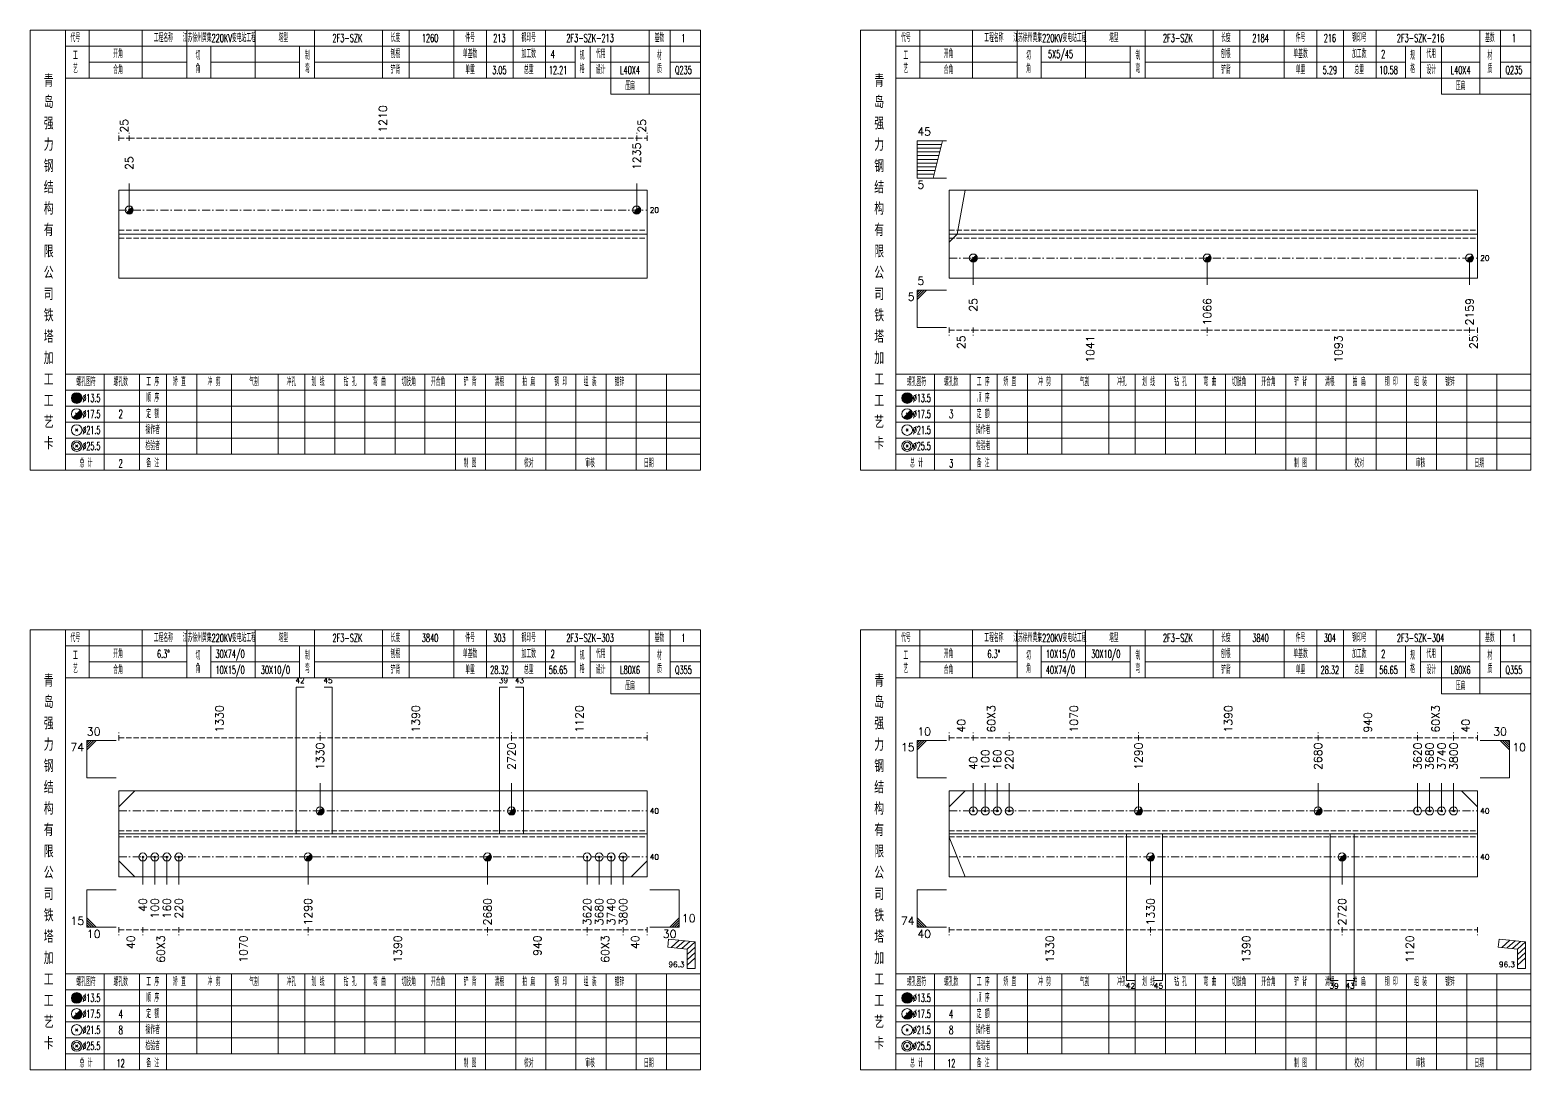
# Model space of a CAD drawing. Extents: x 0 to 4623, y -1159 to 4890.
# Drawn here: x 2803 to 3365, y 3375 to 3765 of the extents above; entities that cross this region are included whole.
import ezdxf
from ezdxf.enums import TextEntityAlignment as Align

# ---------------------------------------------------------------- set-up
doc = ezdxf.new("R2010")
doc.units = 0
doc.header["$MEASUREMENT"] = 0
doc.linetypes.add('一点画线', pattern=[5.2, 3, -1, 0.2, -1])
doc.linetypes.add('虚线', pattern=[2.75, 2, -0.75])
doc.layers.get('0').update_dxf_attribs({"linetype": 'CONTINUOUS', "lineweight": 25})
for name, color, linetype, lineweight in [('1', 7, 'CONTINUOUS', 25), ('2', 7, 'CONTINUOUS', 25), ('4', 7, 'CONTINUOUS', 25), ('5', 7, 'CONTINUOUS', 25)]:
    doc.layers.add(name, color=color, linetype=linetype, lineweight=lineweight)
doc.styles.get("Standard").update_dxf_attribs({"font": 'simplex.shx', "width": 0.7, "height": 3, "bigfont": 'gbhzfs.shx'})

# ---------------------------------------------------------------- blocks, each defined once
blk = doc.blocks.new('孔17.5')
at = {"layer": '5', "color": 7, "linetype": 'Continuous', "lineweight": 13}
for p, q in [((-0.707, -0.707), (0.707, 0.707)), ((-0.2, 0.2), (0.2, -0.2))]:
    blk.add_line(p, q, dxfattribs=at)
blk.add_circle((0, 0), 1, dxfattribs=at)
for radius in [0.9, 0.8, 0.7, 0.6, 0.5, 0.4, 0.3, 0.2, 0.1]:
    blk.add_arc((0, 0), radius, 225, 45, dxfattribs=at)
blk = doc.blocks.new('孔21.5')
at = {"layer": '5', "color": 7, "linetype": 'Continuous', "lineweight": 13}
for p, q in [((-0.2, -0.2), (0.2, 0.2)), ((-0.2, 0.2), (0.2, -0.2))]:
    blk.add_line(p, q, dxfattribs=at)
blk.add_circle((0, 0), 1, dxfattribs=at)

msp = doc.modelspace()

# ---------------------------------------------------------------- linework, layer by layer
at = {"color": 8, "linetype": '虚线', "lineweight": 9}
for p, q in [((2835.9, 3723.5), (2835.9, 3726.5)), ((2839.831, 3723.5), (2839.831, 3726.5)), ((2839.831, 3723.5), (2839.831, 3726.5)), ((3030.069, 3723.5), (3030.069, 3726.5)), ((3030.069, 3723.5), (3030.069, 3726.5)), ((3034, 3723.5), (3034, 3726.5)), ((2835.9, 3724.5), (2839.831, 3724.5)), ((2839.831, 3724.5), (3030.069, 3724.5)), ((3030.069, 3724.5), (3034, 3724.5)), ((3147.3, 3653.5), (3147.3, 3650.5)), ((3156.3, 3653.5), (3156.3, 3650.5)), ((3156.3, 3653.5), (3156.3, 3650.5)), ((3243.992, 3653.5), (3243.992, 3650.5)), ((3243.992, 3653.5), (3243.992, 3650.5)), ((3342.4, 3653.5), (3342.4, 3650.5)), ((3342.4, 3653.5), (3342.4, 3650.5)), ((3345.4, 3653.5), (3345.4, 3650.5)), ((3147.3, 3652.5), (3156.3, 3652.5)), ((3156.3, 3652.5), (3243.992, 3652.5)), ((3243.992, 3652.5), (3342.4, 3652.5)), ((3342.4, 3652.5), (3345.4, 3652.5)), ((2835.9, 3498.5), (2835.9, 3501.5)), ((2911.346, 3498.5), (2911.346, 3501.5)), ((2911.346, 3498.5), (2911.346, 3501.5)), ((2983.157, 3498.5), (2983.157, 3501.5)), ((2983.157, 3498.5), (2983.157, 3501.5)), ((3034, 3498.5), (3034, 3501.5)), ((3147.3, 3498.5), (3147.3, 3501.5)), ((3156.3, 3498.5), (3156.3, 3501.5)), ((3156.3, 3498.5), (3156.3, 3501.5)), ((3169.8, 3498.5), (3169.8, 3501.5)), ((3169.8, 3498.5), (3169.8, 3501.5)), ((3218.246, 3498.5), (3218.246, 3501.5)), ((3218.246, 3498.5), (3218.246, 3501.5)), ((3285.557, 3498.5), (3285.557, 3501.5)), ((3285.557, 3498.5), (3285.557, 3501.5)), ((3322.9, 3498.5), (3322.9, 3501.5)), ((3322.9, 3498.5), (3322.9, 3501.5)), ((3336.4, 3498.5), (3336.4, 3501.5)), ((3336.4, 3498.5), (3336.4, 3501.5)), ((3345.4, 3498.5), (3345.4, 3501.5)), ((2835.9, 3499.5), (2911.346, 3499.5)), ((2911.346, 3499.5), (2983.157, 3499.5)), ((2983.157, 3499.5), (3034, 3499.5)), ((3147.3, 3499.5), (3156.3, 3499.5)), ((3156.3, 3499.5), (3169.8, 3499.5)), ((3169.8, 3499.5), (3218.246, 3499.5)), ((3218.246, 3499.5), (3285.557, 3499.5)), ((3285.557, 3499.5), (3322.9, 3499.5)), ((3322.9, 3499.5), (3336.4, 3499.5)), ((3336.4, 3499.5), (3345.4, 3499.5)), ((2835.9, 3428.5), (2835.9, 3425.5)), ((2835.9, 3427.5), (2844.9, 3427.5)), ((2844.9, 3428.5), (2844.9, 3425.5)), ((2844.9, 3428.5), (2844.9, 3425.5)), ((2844.9, 3427.5), (2858.4, 3427.5)), ((2858.4, 3428.5), (2858.4, 3425.5)), ((2858.4, 3428.5), (2858.4, 3425.5)), ((2858.4, 3427.5), (2906.846, 3427.5)), ((2906.846, 3428.5), (2906.846, 3425.5)), ((2906.846, 3428.5), (2906.846, 3425.5)), ((2906.846, 3427.5), (2974.157, 3427.5)), ((2974.157, 3428.5), (2974.157, 3425.5)), ((2974.157, 3428.5), (2974.157, 3425.5)), ((2974.157, 3427.5), (3011.5, 3427.5)), ((3011.5, 3428.5), (3011.5, 3425.5)), ((3011.5, 3428.5), (3011.5, 3425.5)), ((3011.5, 3427.5), (3025, 3427.5)), ((3025, 3428.5), (3025, 3425.5)), ((3025, 3428.5), (3025, 3425.5)), ((3025, 3427.5), (3034, 3427.5)), ((3034, 3428.5), (3034, 3425.5)), ((3147.3, 3428.5), (3147.3, 3425.5)), ((3147.3, 3427.5), (3222.746, 3427.5)), ((3222.746, 3428.5), (3222.746, 3425.5)), ((3222.746, 3428.5), (3222.746, 3425.5)), ((3222.746, 3427.5), (3294.557, 3427.5)), ((3294.557, 3428.5), (3294.557, 3425.5)), ((3294.557, 3428.5), (3294.557, 3425.5)), ((3294.557, 3427.5), (3345.4, 3427.5)), ((3345.4, 3428.5), (3345.4, 3425.5))]:
    msp.add_line(p, q, dxfattribs=at)
at = {"color": 7, "linetype": 'Continuous', "lineweight": 13}
for p, q in [((3135.3, 3723.5), (3146.3, 3723.5)), ((3135.3, 3709.5), (3135.3, 3723.5)), ((3135.3, 3722.1), (3144.45, 3722.1)), ((3135.3, 3720.7), (3144.1, 3720.7)), ((3141.3, 3709.5), (3144.8, 3723.5)), ((3135.3, 3719.3), (3143.75, 3719.3)), ((3135.3, 3717.9), (3143.4, 3717.9)), ((3135.3, 3716.5), (3143.05, 3716.5)), ((3135.3, 3715.1), (3142.7, 3715.1)), ((3135.3, 3713.7), (3142.35, 3713.7)), ((3135.3, 3712.3), (3142, 3712.3)), ((3135.3, 3710.9), (3141.65, 3710.9)), ((3135.3, 3709.5), (3146.3, 3709.5)), ((2839.831, 3697.5), (2839.831, 3707.5)), ((3030.069, 3697.5), (3030.069, 3707.5)), ((3150.3, 3688.5), (3153.3, 3705)), ((3147.3, 3685.5), (3150.3, 3688.5)), ((3156.3, 3679.5), (3156.3, 3669.5)), ((3243.992, 3679.5), (3243.992, 3669.5)), ((3342.4, 3679.5), (3342.4, 3669.5)), ((3135.3, 3667.5), (3146.3, 3667.5)), ((3135.3, 3667.5), (3135.3, 3653.5)), ((3136.175, 3667.5), (3135.3, 3666.625)), ((3137.05, 3667.5), (3135.3, 3665.75)), ((3137.925, 3667.5), (3135.3, 3664.875)), ((3138.8, 3667.5), (3135.3, 3664)), ((3135.3, 3653.5), (3146.3, 3653.5)), ((2823.9, 3498.5), (2834.9, 3498.5)), ((2823.9, 3484.5), (2823.9, 3498.5)), ((2824.775, 3498.5), (2823.9, 3497.625)), ((2825.65, 3498.5), (2823.9, 3496.75)), ((2826.525, 3498.5), (2823.9, 3495.875)), ((2827.4, 3498.5), (2823.9, 3495)), ((3135.3, 3498.5), (3146.3, 3498.5)), ((3135.3, 3484.5), (3135.3, 3498.5)), ((3136.175, 3498.5), (3135.3, 3497.625)), ((3137.05, 3498.5), (3135.3, 3496.75)), ((3137.925, 3498.5), (3135.3, 3495.875)), ((3138.8, 3498.5), (3135.3, 3495)), ((3357.4, 3498.5), (3346.4, 3498.5)), ((3353.9, 3498.5), (3357.4, 3495)), ((3354.775, 3498.5), (3357.4, 3495.875)), ((3355.65, 3498.5), (3357.4, 3496.75)), ((3356.525, 3498.5), (3357.4, 3497.625)), ((3357.4, 3484.5), (3357.4, 3498.5)), ((2823.9, 3484.5), (2834.9, 3484.5)), ((3135.3, 3484.5), (3146.3, 3484.5)), ((3357.4, 3484.5), (3346.4, 3484.5)), ((2835.9, 3473.625), (2841.9, 3479.625)), ((2911.346, 3472.125), (2911.346, 3482.5)), ((2983.157, 3472.125), (2983.157, 3482.5)), ((3147.3, 3473.625), (3153.3, 3479.625)), ((3156.3, 3472.125), (3156.3, 3482.5)), ((3160.8, 3472.125), (3160.8, 3482.5)), ((3165.3, 3472.125), (3165.3, 3482.5)), ((3169.8, 3472.125), (3169.8, 3482.5)), ((3218.246, 3472.125), (3218.246, 3482.5)), ((3285.557, 3472.125), (3285.557, 3482.5)), ((3322.9, 3472.125), (3322.9, 3482.5)), ((3327.4, 3472.125), (3327.4, 3482.5)), ((3331.9, 3472.125), (3331.9, 3482.5)), ((3336.4, 3472.125), (3336.4, 3482.5)), ((3345.4, 3473.625), (3339.4, 3479.625)), ((3147.3, 3462.291), (3153.3, 3447.375)), ((2835.9, 3453.375), (2841.9, 3447.375)), ((2844.9, 3454.875), (2844.9, 3444.5)), ((2849.4, 3454.875), (2849.4, 3444.5)), ((2853.9, 3454.875), (2853.9, 3444.5)), ((2858.4, 3454.875), (2858.4, 3444.5)), ((2906.846, 3454.875), (2906.846, 3444.5)), ((2974.157, 3454.875), (2974.157, 3444.5)), ((3011.5, 3454.875), (3011.5, 3444.5)), ((3016, 3454.875), (3016, 3444.5)), ((3020.5, 3454.875), (3020.5, 3444.5)), ((3025, 3454.875), (3025, 3444.5)), ((3034, 3453.375), (3028, 3447.375)), ((3222.746, 3454.875), (3222.746, 3444.5)), ((3294.557, 3454.875), (3294.557, 3444.5)), ((2823.9, 3442.5), (2834.9, 3442.5)), ((2823.9, 3442.5), (2823.9, 3428.5)), ((3046, 3442.5), (3035, 3442.5)), ((3046, 3442.5), (3046, 3428.5)), ((3135.3, 3442.5), (3146.3, 3442.5)), ((3135.3, 3442.5), (3135.3, 3428.5)), ((2827.4, 3428.5), (2823.9, 3432)), ((2826.525, 3428.5), (2823.9, 3431.125)), ((2825.65, 3428.5), (2823.9, 3430.25)), ((2824.775, 3428.5), (2823.9, 3429.375)), ((2823.9, 3428.5), (2834.9, 3428.5)), ((3046, 3428.5), (3035, 3428.5)), ((3042.5, 3428.5), (3046, 3432)), ((3043.375, 3428.5), (3046, 3431.125)), ((3044.25, 3428.5), (3046, 3430.25)), ((3045.125, 3428.5), (3046, 3429.375)), ((3138.8, 3428.5), (3135.3, 3432)), ((3137.925, 3428.5), (3135.3, 3431.125)), ((3137.05, 3428.5), (3135.3, 3430.25)), ((3136.175, 3428.5), (3135.3, 3429.375)), ((3135.3, 3428.5), (3146.3, 3428.5))]:
    msp.add_line(p, q, dxfattribs=at)
at = {"color": 7, "linetype": 'Continuous', "lineweight": 18}
for p, q in [((2835.9, 3705), (2835.9, 3672)), ((2835.9, 3705), (3034, 3705)), ((3034, 3705), (3034, 3672)), ((3147.3, 3705), (3147.3, 3672)), ((3147.3, 3705), (3345.4, 3705)), ((3345.4, 3705), (3345.4, 3672)), ((2835.9, 3688.5), (3034, 3688.5)), ((3147.3, 3688.5), (3345.4, 3688.5)), ((2835.9, 3479.625), (2835.9, 3447.375)), ((2835.9, 3479.625), (3034, 3479.625)), ((3034, 3479.625), (3034, 3447.375)), ((3147.3, 3479.625), (3147.3, 3447.375)), ((3147.3, 3479.625), (3345.4, 3479.625)), ((3345.4, 3479.625), (3345.4, 3447.375)), ((2835.9, 3463.5), (3034, 3463.5)), ((3147.3, 3463.5), (3345.4, 3463.5))]:
    msp.add_line(p, q, dxfattribs=at)
at = {"color": 3, "linetype": '一点画线', "lineweight": 13}
for p, q in [((2835.9, 3697.5), (3034, 3697.5)), ((3147.3, 3679.5), (3345.4, 3679.5)), ((2835.9, 3472.125), (3034, 3472.125)), ((3147.3, 3472.125), (3345.4, 3472.125)), ((2835.9, 3454.875), (3034, 3454.875)), ((3147.3, 3454.875), (3345.4, 3454.875))]:
    msp.add_line(p, q, dxfattribs=at)
at = {"color": 1, "linetype": '虚线', "lineweight": 18}
for p, q in [((2835.9, 3690), (3034, 3690)), ((2835.9, 3687), (3034, 3687)), ((3147.3, 3690), (3345.4, 3690)), ((3147.3, 3687), (3345.4, 3687)), ((2835.9, 3464.625), (3034, 3464.625)), ((2835.9, 3462.375), (3034, 3462.375)), ((3147.3, 3464.625), (3345.4, 3464.625)), ((3147.3, 3462.375), (3345.4, 3462.375))]:
    msp.add_line(p, q, dxfattribs=at)
at = {"layer": '1', "color": 7, "linetype": 'Continuous', "lineweight": 18}
for p, q in [((2835.9, 3672), (3034, 3672)), ((3147.3, 3672), (3345.4, 3672)), ((2835.9, 3447.375), (3034, 3447.375)), ((3147.3, 3447.375), (3345.4, 3447.375))]:
    msp.add_line(p, q, dxfattribs=at)
at = {"layer": '2', "color": 7, "linetype": 'Continuous', "lineweight": 13}
for p, q in [((2902.346, 3463.5), (2902.346, 3518.5)), ((2902.346, 3518.5), (2905.346, 3518.5)), ((2915.846, 3518.5), (2912.846, 3518.5)), ((2915.846, 3463.5), (2915.846, 3518.5)), ((2978.657, 3463.5), (2978.657, 3518.5)), ((2978.657, 3518.5), (2981.657, 3518.5)), ((2987.657, 3518.5), (2984.657, 3518.5)), ((2987.657, 3463.5), (2987.657, 3518.5)), ((3213.746, 3463.5), (3213.746, 3408.5)), ((3227.246, 3463.5), (3227.246, 3408.5)), ((3290.057, 3463.5), (3290.057, 3408.5)), ((3299.057, 3463.5), (3299.057, 3408.5)), ((3042.06, 3424.097), (3041.731, 3421.115)), ((3052, 3423), (3042.06, 3424.097)), ((3043.036, 3420.971), (3046.036, 3423.658)), ((3045.024, 3420.752), (3048.024, 3423.439)), ((3047.012, 3420.532), (3050.012, 3423.219)), ((3049, 3420.313), (3052, 3423)), ((3052, 3413), (3052, 3423)), ((3353.46, 3424.097), (3353.131, 3421.115)), ((3363.4, 3423), (3353.46, 3424.097)), ((3354.436, 3420.971), (3357.436, 3423.658)), ((3356.424, 3420.752), (3359.424, 3423.439)), ((3358.412, 3420.532), (3361.412, 3423.219)), ((3360.4, 3420.313), (3363.4, 3423)), ((3363.4, 3413), (3363.4, 3423)), ((3041.731, 3421.115), (3049, 3420.313)), ((3049, 3418.313), (3052, 3421)), ((3049, 3420.313), (3049, 3413)), ((3049, 3416.313), (3052, 3419)), ((3049, 3414.313), (3052, 3417)), ((3353.131, 3421.115), (3360.4, 3420.313)), ((3360.4, 3418.313), (3363.4, 3421)), ((3360.4, 3420.313), (3360.4, 3413)), ((3360.4, 3416.313), (3363.4, 3419)), ((3360.4, 3414.313), (3363.4, 3417)), ((3049, 3413), (3052, 3413)), ((3360.4, 3413), (3363.4, 3413)), ((3213.746, 3408.5), (3216.746, 3408.5)), ((3227.246, 3408.5), (3224.246, 3408.5)), ((3290.057, 3408.5), (3293.057, 3408.5)), ((3299.057, 3408.5), (3296.057, 3408.5))]:
    msp.add_line(p, q, dxfattribs=at)
at = {"layer": '4', "color": 1, "linetype": 'Continuous', "lineweight": 18}
for p, q in [((2815.9, 3600), (2815.9, 3765)), ((2824.8, 3747), (2824.8, 3765)), ((2844.6, 3747), (2844.6, 3765)), ((2861.4, 3747), (2861.4, 3765)), ((2887, 3747), (2887, 3765)), ((2909.3, 3747), (2909.3, 3765)), ((2934.8, 3747), (2934.8, 3765)), ((2944.8, 3747), (2944.8, 3765)), ((2961.5, 3747), (2961.5, 3765)), ((2973.7, 3747), (2973.7, 3765)), ((2983.7, 3747), (2983.7, 3765)), ((2995.9, 3747), (2995.9, 3765)), ((3034.8, 3741), (3034.8, 3765)), ((3042.6, 3747), (3042.6, 3765)), ((3127.3, 3600), (3127.3, 3765)), ((3136.2, 3747), (3136.2, 3765)), ((3156, 3747), (3156, 3765)), ((3172.8, 3747), (3172.8, 3765)), ((3198.4, 3747), (3198.4, 3765)), ((3220.7, 3747), (3220.7, 3765)), ((3246.2, 3747), (3246.2, 3765)), ((3256.2, 3747), (3256.2, 3765)), ((3272.9, 3747), (3272.9, 3765)), ((3285.1, 3747), (3285.1, 3765)), ((3295.1, 3747), (3295.1, 3765)), ((3307.3, 3747), (3307.3, 3765)), ((3346.2, 3741), (3346.2, 3765)), ((3354, 3747), (3354, 3765)), ((2815.9, 3759), (3054, 3759)), ((2870.4, 3747), (2870.4, 3759)), ((2903.7, 3747), (2903.7, 3759)), ((3007, 3747), (3007, 3759)), ((3012.6, 3747), (3012.6, 3759)), ((3020.4, 3741), (3020.4, 3759)), ((3127.3, 3759), (3365.4, 3759)), ((3181.8, 3747), (3181.8, 3759)), ((3215.1, 3747), (3215.1, 3759)), ((3318.4, 3747), (3318.4, 3759)), ((3324, 3747), (3324, 3759)), ((3331.8, 3741), (3331.8, 3759)), ((2824.8, 3753), (2861.4, 3753)), ((2870.4, 3753), (2903.7, 3753)), ((2909.3, 3753), (3007, 3753)), ((3012.6, 3753), (3034.8, 3753)), ((3042.6, 3753), (3054, 3753)), ((3136.2, 3753), (3172.8, 3753)), ((3181.8, 3753), (3215.1, 3753)), ((3220.7, 3753), (3318.4, 3753)), ((3324, 3753), (3346.2, 3753)), ((3354, 3753), (3365.4, 3753)), ((2815.9, 3747), (3054, 3747)), ((3127.3, 3747), (3365.4, 3747)), ((3020.4, 3741), (3054, 3741)), ((3331.8, 3741), (3365.4, 3741)), ((2815.9, 3636), (3054, 3636)), ((2830.4, 3600), (2830.4, 3636)), ((2843.7, 3600), (2843.7, 3636)), ((2853.8, 3600), (2853.8, 3636)), ((2865.2, 3606), (2865.2, 3636)), ((2878.1, 3606), (2878.1, 3636)), ((2895.7, 3606), (2895.7, 3636)), ((2905.6, 3606), (2905.6, 3636)), ((2916.9, 3606), (2916.9, 3636)), ((2928.2, 3606), (2928.2, 3636)), ((2939.5, 3606), (2939.5, 3636)), ((2950.7, 3606), (2950.7, 3636)), ((2962.1, 3606), (2962.1, 3636)), ((2973.4, 3606), (2973.4, 3636)), ((2984.7, 3606), (2984.7, 3636)), ((2996, 3606), (2996, 3636)), ((3007.3, 3606), (3007.3, 3636)), ((3018.6, 3606), (3018.6, 3636)), ((3029.9, 3606), (3029.9, 3636)), ((3041.2, 3606), (3041.2, 3636)), ((3127.3, 3636), (3365.4, 3636)), ((3141.8, 3600), (3141.8, 3636)), ((3155.1, 3600), (3155.1, 3636)), ((3165.2, 3600), (3165.2, 3636)), ((3176.6, 3606), (3176.6, 3636)), ((3189.5, 3606), (3189.5, 3636)), ((3207.1, 3606), (3207.1, 3636)), ((3217, 3606), (3217, 3636)), ((3228.3, 3606), (3228.3, 3636)), ((3239.6, 3606), (3239.6, 3636)), ((3250.9, 3606), (3250.9, 3636)), ((3262.1, 3606), (3262.1, 3636)), ((3273.5, 3606), (3273.5, 3636)), ((3284.8, 3606), (3284.8, 3636)), ((3296.1, 3606), (3296.1, 3636)), ((3307.4, 3606), (3307.4, 3636)), ((3318.7, 3606), (3318.7, 3636)), ((3330, 3606), (3330, 3636)), ((3341.3, 3606), (3341.3, 3636)), ((3352.6, 3606), (3352.6, 3636)), ((2815.9, 3630), (3054, 3630)), ((3127.3, 3630), (3365.4, 3630)), ((2815.9, 3624), (3054, 3624)), ((3127.3, 3624), (3365.4, 3624)), ((2815.9, 3618), (3054, 3618)), ((3127.3, 3618), (3365.4, 3618)), ((2815.9, 3612), (3054, 3612)), ((3127.3, 3612), (3365.4, 3612)), ((2815.9, 3606), (3054, 3606)), ((2962.1, 3600), (2962.1, 3606)), ((2973.4, 3600), (2973.4, 3606)), ((2984.7, 3600), (2984.7, 3606)), ((2996, 3600), (2996, 3606)), ((3007.3, 3600), (3007.3, 3606)), ((3018.6, 3600), (3018.6, 3606)), ((3029.9, 3600), (3029.9, 3606)), ((3041.2, 3600), (3041.2, 3606)), ((3127.3, 3606), (3365.4, 3606)), ((3273.5, 3600), (3273.5, 3606)), ((3284.8, 3600), (3284.8, 3606)), ((3296.1, 3600), (3296.1, 3606)), ((3307.4, 3600), (3307.4, 3606)), ((3318.7, 3600), (3318.7, 3606)), ((3330, 3600), (3330, 3606)), ((3341.3, 3600), (3341.3, 3606)), ((3352.6, 3600), (3352.6, 3606)), ((2815.9, 3375), (2815.9, 3540)), ((2824.8, 3522), (2824.8, 3540)), ((2844.6, 3522), (2844.6, 3540)), ((2861.4, 3522), (2861.4, 3540)), ((2887, 3522), (2887, 3540)), ((2909.3, 3522), (2909.3, 3540)), ((2934.8, 3522), (2934.8, 3540)), ((2944.8, 3522), (2944.8, 3540)), ((2961.5, 3522), (2961.5, 3540)), ((2973.7, 3522), (2973.7, 3540)), ((2983.7, 3522), (2983.7, 3540)), ((2995.9, 3522), (2995.9, 3540)), ((3034.8, 3516), (3034.8, 3540)), ((3042.6, 3522), (3042.6, 3540)), ((3127.3, 3375), (3127.3, 3540)), ((3136.2, 3522), (3136.2, 3540)), ((3156, 3522), (3156, 3540)), ((3172.8, 3522), (3172.8, 3540)), ((3198.4, 3522), (3198.4, 3540)), ((3220.7, 3522), (3220.7, 3540)), ((3246.2, 3522), (3246.2, 3540)), ((3256.2, 3522), (3256.2, 3540)), ((3272.9, 3522), (3272.9, 3540)), ((3285.1, 3522), (3285.1, 3540)), ((3295.1, 3522), (3295.1, 3540)), ((3307.3, 3522), (3307.3, 3540)), ((3346.2, 3516), (3346.2, 3540)), ((3354, 3522), (3354, 3540)), ((2815.9, 3534), (3054, 3534)), ((2870.4, 3522), (2870.4, 3534)), ((2903.7, 3522), (2903.7, 3534)), ((3007, 3522), (3007, 3534)), ((3012.6, 3522), (3012.6, 3534)), ((3020.4, 3516), (3020.4, 3534)), ((3127.3, 3534), (3365.4, 3534)), ((3181.8, 3522), (3181.8, 3534)), ((3215.1, 3522), (3215.1, 3534)), ((3318.4, 3522), (3318.4, 3534)), ((3324, 3522), (3324, 3534)), ((3331.8, 3516), (3331.8, 3534)), ((2824.8, 3528), (2861.4, 3528)), ((2870.4, 3528), (2903.7, 3528)), ((2909.3, 3528), (3007, 3528)), ((3012.6, 3528), (3034.8, 3528)), ((3042.6, 3528), (3054, 3528)), ((3136.2, 3528), (3172.8, 3528)), ((3181.8, 3528), (3215.1, 3528)), ((3220.7, 3528), (3318.4, 3528)), ((3324, 3528), (3346.2, 3528)), ((3354, 3528), (3365.4, 3528)), ((2815.9, 3522), (3054, 3522)), ((3127.3, 3522), (3365.4, 3522)), ((3020.4, 3516), (3054, 3516)), ((3331.8, 3516), (3365.4, 3516)), ((2815.9, 3411), (3054, 3411)), ((2830.4, 3375), (2830.4, 3411)), ((2843.7, 3375), (2843.7, 3411)), ((2853.8, 3375), (2853.8, 3411)), ((2865.2, 3381), (2865.2, 3411)), ((2878.1, 3381), (2878.1, 3411)), ((2895.7, 3381), (2895.7, 3411)), ((2905.6, 3381), (2905.6, 3411)), ((2916.9, 3381), (2916.9, 3411)), ((2928.2, 3381), (2928.2, 3411)), ((2939.5, 3381), (2939.5, 3411)), ((2950.7, 3381), (2950.7, 3411)), ((2962.1, 3381), (2962.1, 3411)), ((2973.4, 3381), (2973.4, 3411)), ((2984.7, 3381), (2984.7, 3411)), ((2996, 3381), (2996, 3411)), ((3007.3, 3381), (3007.3, 3411)), ((3018.6, 3381), (3018.6, 3411)), ((3029.9, 3381), (3029.9, 3411)), ((3041.2, 3381), (3041.2, 3411)), ((3127.3, 3411), (3365.4, 3411)), ((3141.8, 3375), (3141.8, 3411)), ((3155.1, 3375), (3155.1, 3411)), ((3165.2, 3375), (3165.2, 3411)), ((3176.6, 3381), (3176.6, 3411)), ((3189.5, 3381), (3189.5, 3411)), ((3207.1, 3381), (3207.1, 3411)), ((3217, 3381), (3217, 3411)), ((3228.3, 3381), (3228.3, 3411)), ((3239.6, 3381), (3239.6, 3411)), ((3250.9, 3381), (3250.9, 3411)), ((3262.1, 3381), (3262.1, 3411)), ((3273.5, 3381), (3273.5, 3411)), ((3284.8, 3381), (3284.8, 3411)), ((3296.1, 3381), (3296.1, 3411)), ((3307.4, 3381), (3307.4, 3411)), ((3318.7, 3381), (3318.7, 3411)), ((3330, 3381), (3330, 3411)), ((3341.3, 3381), (3341.3, 3411)), ((3352.6, 3381), (3352.6, 3411)), ((2815.9, 3405), (3054, 3405)), ((3127.3, 3405), (3365.4, 3405)), ((2815.9, 3399), (3054, 3399)), ((3127.3, 3399), (3365.4, 3399)), ((2815.9, 3393), (3054, 3393)), ((3127.3, 3393), (3365.4, 3393)), ((2815.9, 3387), (3054, 3387)), ((3127.3, 3387), (3365.4, 3387)), ((2815.9, 3381), (3054, 3381)), ((2962.1, 3375), (2962.1, 3381)), ((2973.4, 3375), (2973.4, 3381)), ((2984.7, 3375), (2984.7, 3381)), ((2996, 3375), (2996, 3381)), ((3007.3, 3375), (3007.3, 3381)), ((3018.6, 3375), (3018.6, 3381)), ((3029.9, 3375), (3029.9, 3381)), ((3041.2, 3375), (3041.2, 3381)), ((3127.3, 3381), (3365.4, 3381)), ((3273.5, 3375), (3273.5, 3381)), ((3284.8, 3375), (3284.8, 3381)), ((3296.1, 3375), (3296.1, 3381)), ((3307.4, 3375), (3307.4, 3381)), ((3318.7, 3375), (3318.7, 3381)), ((3330, 3375), (3330, 3381)), ((3341.3, 3375), (3341.3, 3381)), ((3352.6, 3375), (3352.6, 3381))]:
    msp.add_line(p, q, dxfattribs=at)
at = {"layer": '4', "color": 7, "linetype": 'Continuous', "lineweight": 13}
for p, q in [((2819.9, 3626.8), (2820.3, 3627.2)), ((2820.3, 3626.8), (2819.9, 3627.2)), ((3131.3, 3626.8), (3131.7, 3627.2)), ((3131.7, 3626.8), (3131.3, 3627.2)), ((2818.686, 3619.586), (2821.514, 3622.414)), ((2819.7, 3621.4), (2820.5, 3620.6)), ((3130.086, 3619.586), (3132.914, 3622.414)), ((3131.1, 3621.4), (3131.9, 3620.6)), ((2819.7, 3614.6), (2820.5, 3615.4)), ((2819.7, 3615.4), (2820.5, 3614.6)), ((3131.1, 3614.6), (3131.9, 3615.4)), ((3131.1, 3615.4), (3131.9, 3614.6)), ((2819.7, 3608.6), (2820.5, 3609.4)), ((2819.7, 3609.4), (2820.5, 3608.6)), ((3131.1, 3608.6), (3131.9, 3609.4)), ((3131.1, 3609.4), (3131.9, 3608.6)), ((2819.9, 3401.8), (2820.3, 3402.2)), ((2820.3, 3401.8), (2819.9, 3402.2)), ((3131.3, 3401.8), (3131.7, 3402.2)), ((3131.7, 3401.8), (3131.3, 3402.2)), ((2818.686, 3394.586), (2821.514, 3397.414)), ((2819.7, 3396.4), (2820.5, 3395.6)), ((3130.086, 3394.586), (3132.914, 3397.414)), ((3131.1, 3396.4), (3131.9, 3395.6)), ((2819.7, 3389.6), (2820.5, 3390.4)), ((2819.7, 3390.4), (2820.5, 3389.6)), ((3131.1, 3389.6), (3131.9, 3390.4)), ((3131.1, 3390.4), (3131.9, 3389.6)), ((2819.7, 3383.6), (2820.5, 3384.4)), ((2819.7, 3384.4), (2820.5, 3383.6)), ((3131.1, 3383.6), (3131.9, 3384.4)), ((3131.1, 3384.4), (3131.9, 3383.6))]:
    msp.add_line(p, q, dxfattribs=at)
at = {"layer": '4', "color": 1, "linetype": 'Continuous', "lineweight": 18}
for points in [[(2802.6, 3765), (2802.6, 3600), (3054, 3600), (3054, 3765)], [(3114, 3765), (3114, 3600), (3365.4, 3600), (3365.4, 3765)], [(2802.6, 3540), (2802.6, 3375), (3054, 3375), (3054, 3540)], [(3114, 3540), (3114, 3375), (3365.4, 3375), (3365.4, 3540)]]:
    msp.add_lwpolyline(points, close=True, dxfattribs=at)
at = {"layer": '4', "color": 7, "linetype": 'Continuous', "lineweight": 13}
for centre, radius in [((2820.1, 3627), 2), ((2820.1, 3627), 1.8), ((2820.1, 3627), 1.6), ((2820.1, 3627), 1.4), ((2820.1, 3627), 1.2), ((2820.1, 3627), 1), ((2820.1, 3627), 0.8), ((2820.1, 3627), 0.6), ((2820.1, 3627), 0.4), ((2820.1, 3627), 0.2), ((3131.5, 3627), 2), ((3131.5, 3627), 1.8), ((3131.5, 3627), 1.6), ((3131.5, 3627), 1.4), ((3131.5, 3627), 1.2), ((3131.5, 3627), 1), ((3131.5, 3627), 0.8), ((3131.5, 3627), 0.6), ((3131.5, 3627), 0.4), ((3131.5, 3627), 0.2), ((2820.1, 3621), 2), ((3131.5, 3621), 2), ((2820.1, 3615), 2), ((3131.5, 3615), 2), ((2820.1, 3609), 2), ((2820.1, 3609), 1.4), ((3131.5, 3609), 2), ((3131.5, 3609), 1.4), ((2820.1, 3402), 2), ((2820.1, 3402), 1.8), ((2820.1, 3402), 1.6), ((2820.1, 3402), 1.4), ((2820.1, 3402), 1.2), ((2820.1, 3402), 1), ((2820.1, 3402), 0.8), ((2820.1, 3402), 0.6), ((2820.1, 3402), 0.4), ((2820.1, 3402), 0.2), ((3131.5, 3402), 2), ((3131.5, 3402), 1.8), ((3131.5, 3402), 1.6), ((3131.5, 3402), 1.4), ((3131.5, 3402), 1.2), ((3131.5, 3402), 1), ((3131.5, 3402), 0.8), ((3131.5, 3402), 0.6), ((3131.5, 3402), 0.4), ((3131.5, 3402), 0.2), ((2820.1, 3396), 2), ((3131.5, 3396), 2), ((2820.1, 3390), 2), ((3131.5, 3390), 2), ((2820.1, 3384), 2), ((2820.1, 3384), 1.4), ((3131.5, 3384), 2), ((3131.5, 3384), 1.4)]:
    msp.add_circle(centre, radius, dxfattribs=at)
for centre, radius in [((2820.1, 3621), 1.8), ((2820.1, 3621), 1.6), ((2820.1, 3621), 1.4), ((2820.1, 3621), 1.2), ((2820.1, 3621), 1), ((2820.1, 3621), 0.8), ((2820.1, 3621), 0.6), ((2820.1, 3621), 0.4), ((2820.1, 3621), 0.2), ((3131.5, 3621), 1.8), ((3131.5, 3621), 1.6), ((3131.5, 3621), 1.4), ((3131.5, 3621), 1.2), ((3131.5, 3621), 1), ((3131.5, 3621), 0.8), ((3131.5, 3621), 0.6), ((3131.5, 3621), 0.4), ((3131.5, 3621), 0.2), ((2820.1, 3396), 1.8), ((2820.1, 3396), 1.6), ((2820.1, 3396), 1.4), ((2820.1, 3396), 1.2), ((2820.1, 3396), 1), ((2820.1, 3396), 0.8), ((2820.1, 3396), 0.6), ((2820.1, 3396), 0.4), ((2820.1, 3396), 0.2), ((3131.5, 3396), 1.8), ((3131.5, 3396), 1.6), ((3131.5, 3396), 1.4), ((3131.5, 3396), 1.2), ((3131.5, 3396), 1), ((3131.5, 3396), 0.8), ((3131.5, 3396), 0.6), ((3131.5, 3396), 0.4), ((3131.5, 3396), 0.2)]:
    msp.add_arc(centre, radius, 225, 45, dxfattribs=at)

# ---------------------------------------------------------------- block references
at = {"color": 7, "linetype": 'Continuous', "lineweight": 13, "xscale": 1.5, "yscale": 1.5, "zscale": 1.5}
for name, p in [('孔17.5', (2839.831, 3697.5)), ('孔17.5', (3030.069, 3697.5)), ('孔17.5', (2911.346, 3472.125)), ('孔17.5', (2983.157, 3472.125)), ('孔21.5', (3156.3, 3472.125)), ('孔21.5', (3160.8, 3472.125)), ('孔21.5', (3165.3, 3472.125)), ('孔21.5', (3169.8, 3472.125)), ('孔17.5', (3218.246, 3472.125)), ('孔17.5', (3285.557, 3472.125)), ('孔21.5', (3322.9, 3472.125)), ('孔21.5', (3327.4, 3472.125)), ('孔21.5', (3331.9, 3472.125)), ('孔21.5', (3336.4, 3472.125))]:
    msp.add_blockref(name, p, dxfattribs=at)
at = {"layer": '1', "color": 7, "linetype": 'Continuous', "lineweight": 13, "xscale": 1.5, "yscale": 1.5, "zscale": 1.5}
for name, p in [('孔17.5', (3156.3, 3679.5)), ('孔17.5', (3243.992, 3679.5)), ('孔17.5', (3342.4, 3679.5)), ('孔21.5', (2844.9, 3454.875)), ('孔21.5', (2849.4, 3454.875)), ('孔21.5', (2853.9, 3454.875)), ('孔21.5', (2858.4, 3454.875)), ('孔17.5', (2906.846, 3454.875)), ('孔17.5', (2974.157, 3454.875)), ('孔21.5', (3011.5, 3454.875)), ('孔21.5', (3016, 3454.875)), ('孔21.5', (3020.5, 3454.875)), ('孔21.5', (3025, 3454.875)), ('孔17.5', (3222.746, 3454.875)), ('孔17.5', (3294.557, 3454.875))]:
    msp.add_blockref(name, p, dxfattribs=at)

# ---------------------------------------------------------------- texts
at = {"color": 8, "linetype": 'Continuous', "lineweight": 9}
for s, p in [('1210', (2934.95, 3726.5)), ('25', (2837.865, 3726.5)), ('25', (3032.035, 3726.5)), ('1330', (2873.623, 3501.5)), ('1390', (2947.252, 3501.5)), ('1120', (3008.579, 3501.5)), ('40', (3151.8, 3501.5)), ('60X3', (3163.05, 3501.5)), ('1070', (3194.023, 3501.5)), ('1390', (3251.902, 3501.5)), ('940', (3304.229, 3501.5)), ('60X3', (3329.65, 3501.5)), ('40', (3340.9, 3501.5))]:
    msp.add_text(s, height=3, rotation=90, dxfattribs=at).set_placement(p, align=Align.MIDDLE_LEFT)
at = {"color": 7, "linetype": 'Continuous', "lineweight": 13}
for s, p in [('45', (3135.3, 3724.5)), ('5', (3135.3, 3668.5)), ('30', (2823.9, 3499.5)), ('10', (3135.3, 3499.5)), ('10', (3047, 3429.5))]:
    msp.add_text(s, height=3, dxfattribs=at).set_placement(p, align=Align.BOTTOM_LEFT)
for s, p in [('1235', (3030.069, 3712.5)), ('25', (2839.831, 3712.5)), ('1330', (2911.346, 3487.5)), ('2720', (2983.157, 3487.5)), ('1290', (3218.246, 3487.5)), ('2680', (3285.557, 3487.5)), ('3620', (3322.9, 3487.5)), ('3680', (3327.4, 3487.5)), ('3740', (3331.9, 3487.5)), ('3800', (3336.4, 3487.5)), ('40', (3156.3, 3487.5)), ('100', (3160.8, 3487.5)), ('160', (3165.3, 3487.5)), ('220', (3169.8, 3487.5))]:
    msp.add_text(s, height=3, rotation=90, dxfattribs=at).set_placement(p, align=Align.MIDDLE_LEFT)
for s, p in [('5', (3135.3, 3708.5)), ('10', (3358.4, 3497.5)), ('10', (2823.9, 3427.5)), ('40', (3135.3, 3427.5))]:
    msp.add_text(s, height=3, dxfattribs=at).set_placement(p, align=Align.TOP_LEFT)
for s, p in [('20', (3035, 3697.5)), ('20', (3346.4, 3679.5)), ('40', (3035, 3472.125)), ('40', (3346.4, 3472.125)), ('40', (3035, 3454.875)), ('40', (3346.4, 3454.875))]:
    msp.add_text(s, height=2, dxfattribs=at).set_placement(p, align=Align.MIDDLE_LEFT)
for s, p in [('5', (3134.3, 3666.5)), ('74', (2822.9, 3497.5)), ('15', (3134.3, 3497.5)), ('30', (3045, 3427.5))]:
    msp.add_text(s, height=3, dxfattribs=at).set_placement(p, align=Align.TOP_RIGHT)
at = {"color": 8, "linetype": 'Continuous', "lineweight": 9}
for s, p in [('25', (3151.8, 3650.5)), ('1041', (3200.146, 3650.5)), ('1093', (3293.196, 3650.5)), ('25', (3343.9, 3650.5)), ('40', (2840.4, 3425.5)), ('60X3', (2851.65, 3425.5)), ('1070', (2882.623, 3425.5)), ('1390', (2940.502, 3425.5)), ('940', (2992.829, 3425.5)), ('60X3', (3018.25, 3425.5)), ('40', (3029.5, 3425.5)), ('1330', (3185.023, 3425.5)), ('1390', (3258.652, 3425.5)), ('1120', (3319.979, 3425.5))]:
    msp.add_text(s, height=3, rotation=90, dxfattribs=at).set_placement(p, align=Align.MIDDLE_RIGHT)
at = {"color": 7, "linetype": 'Continuous', "lineweight": 13}
for s, p in [('30', (3356.4, 3499.5)), ('15', (2822.9, 3428.5)), ('74', (3134.3, 3428.5))]:
    msp.add_text(s, height=3, dxfattribs=at).set_placement(p, align=Align.BOTTOM_RIGHT)
at = {"layer": '1', "color": 7, "linetype": 'Continuous', "lineweight": 13}
for s, p in [('25', (3156.3, 3664.5)), ('1066', (3243.992, 3664.5)), ('2159', (3342.4, 3664.5)), ('40', (2844.9, 3439.5)), ('100', (2849.4, 3439.5)), ('160', (2853.9, 3439.5)), ('220', (2858.4, 3439.5)), ('1290', (2906.846, 3439.5)), ('2680', (2974.157, 3439.5)), ('3620', (3011.5, 3439.5)), ('3680', (3016, 3439.5)), ('3740', (3020.5, 3439.5)), ('3800', (3025, 3439.5)), ('1330', (3222.746, 3439.5)), ('2720', (3294.557, 3439.5))]:
    msp.add_text(s, height=3, rotation=90, dxfattribs=at).set_placement(p, align=Align.MIDDLE_RIGHT)
at = {"layer": '2', "color": 7, "linetype": 'Continuous', "lineweight": 13}
for s, p in [('42', (2903.846, 3519.5)), ('45', (2914.346, 3519.5)), ('39', (2980.157, 3519.5)), ('43', (2986.157, 3519.5))]:
    msp.add_text(s, height=2, dxfattribs=at).set_placement(p, align=Align.BOTTOM_CENTER)
for p in [(3048, 3413), (3359.4, 3413)]:
    msp.add_text('96.3', height=2, dxfattribs=at).set_placement(p, align=Align.BOTTOM_RIGHT)
for s, p in [('42', (3215.246, 3407.5)), ('45', (3225.746, 3407.5)), ('39', (3291.557, 3407.5)), ('43', (3297.557, 3407.5))]:
    msp.add_text(s, height=2, dxfattribs=at).set_placement(p, align=Align.TOP_CENTER)
at = {"layer": '4', "color": 1, "linetype": 'Continuous', "lineweight": 13}
for s, height, width, p in [('代号', 3, 0.6, (2819.6, 3762)), ('工程名称', 3, 0.6, (2852.6, 3762)), ('江苏徐州黄集220KV变电站工程', 3, 0.6, (2873.6, 3762)), ('塔型', 3, 0.6, (2897.6, 3762)), ('2F3-SZK', 3, 0.6, (2921.6, 3762)), ('长度', 3, 0.6, (2939.6, 3762)), ('1260', 3, 0.6, (2952.6, 3762)), ('件号', 3, 0.6, (2967.6, 3762)), ('213', 3, 0.6, (2978.6, 3762)), ('钢印号', 3, 0.6, (2989.6, 3762)), ('2F3-SZK-213', 3, 0.6, (3012.6, 3762)), ('基数', 3, 0.6, (3038.6, 3762)), ('1', 3, 0.6, (3047.6, 3762)), ('代号', 3, 0.6, (3131, 3762)), ('工程名称', 3, 0.6, (3164, 3762)), ('江苏徐州黄集220KV变电站工程', 3, 0.6, (3185, 3762)), ('塔型', 3, 0.6, (3209, 3762)), ('2F3-SZK', 3, 0.6, (3233, 3762)), ('长度', 3, 0.6, (3251, 3762)), ('2184', 3, 0.6, (3264, 3762)), ('件号', 3, 0.6, (3279, 3762)), ('216', 3, 0.6, (3290, 3762)), ('钢印号', 3, 0.6, (3301, 3762)), ('2F3-SZK-216', 3, 0.6, (3324, 3762)), ('基数', 3, 0.6, (3350, 3762)), ('1', 3, 0.6, (3359, 3762)), ('工', 3, 0.6, (2819.6, 3755.4)), ('开角', 3, 0.6, (2835.6, 3756)), ('切', 3, 0.6, (2865.6, 3755.4)), ('制', 3, 0.6, (2906.6, 3755.4)), ('刨根', 3, 0.6, (2939.6, 3756)), ('单基数', 3, 0.6, (2967.6, 3756)), ('加工数', 3, 0.6, (2989.6, 3756)), ('4', 3, 0.6, (2998.6, 3756)), ('规', 3, 0.6, (3009.6, 3755.4)), ('代用', 3, 0.6, (3016.6, 3756)), ('材', 3, 0.6, (3038.6, 3755.4)), ('工', 3, 0.6, (3131, 3755.4)), ('开角', 3, 0.6, (3147, 3756)), ('切', 3, 0.6, (3177, 3755.4)), ('5X5/45', 3, 0.6, (3189, 3756)), ('制', 3, 0.6, (3218, 3755.4)), ('刨根', 3, 0.6, (3251, 3756)), ('单基数', 3, 0.6, (3279, 3756)), ('加工数', 3, 0.6, (3301, 3756)), ('2', 3, 0.6, (3310, 3756)), ('规', 3, 0.6, (3321, 3755.4)), ('代用', 3, 0.6, (3328, 3756)), ('材', 3, 0.6, (3350, 3755.4)), ('青', 4.6, 0.8, (2809.6, 3746)), ('艺', 3, 0.6, (2819.6, 3750.4)), ('合角', 3, 0.6, (2835.6, 3750)), ('角', 3, 0.6, (2865.6, 3750.4)), ('弯', 3, 0.6, (2906.6, 3750.4)), ('铲背', 3, 0.6, (2939.6, 3750)), ('单重', 3, 0.6, (2967.6, 3750)), ('3.05', 3, 0.6, (2978.6, 3750)), ('总重', 3, 0.6, (2989.6, 3750)), ('12.21', 3, 0.6, (3000.6, 3750)), ('格', 3, 0.6, (3009.6, 3750.4)), ('设计', 3, 0.6, (3016.6, 3750)), ('L40X4', 3, 0.6, (3027.6, 3750)), ('质', 3, 0.6, (3038.6, 3750.4)), ('Q235', 3, 0.6, (3047.6, 3750)), ('青', 4.6, 0.8, (3121, 3746)), ('艺', 3, 0.6, (3131, 3750.4)), ('合角', 3, 0.6, (3147, 3750)), ('角', 3, 0.6, (3177, 3750.4)), ('弯', 3, 0.6, (3218, 3750.4)), ('铲背', 3, 0.6, (3251, 3750)), ('单重', 3, 0.6, (3279, 3750)), ('5.29', 3, 0.6, (3290, 3750)), ('总重', 3, 0.6, (3301, 3750)), ('10.58', 3, 0.6, (3312, 3750)), ('格', 3, 0.6, (3321, 3750.4)), ('设计', 3, 0.6, (3328, 3750)), ('L40X4', 3, 0.6, (3339, 3750)), ('质', 3, 0.6, (3350, 3750.4)), ('Q235', 3, 0.6, (3359, 3750)), ('压扁', 3, 0.6, (3027.6, 3744)), ('压扁', 3, 0.6, (3339, 3744)), ('岛', 4.6, 0.8, (2809.6, 3738)), ('岛', 4.6, 0.8, (3121, 3738)), ('强', 4.6, 0.8, (2809.6, 3730)), ('强', 4.6, 0.8, (3121, 3730)), ('力', 4.6, 0.8, (2809.6, 3722)), ('力', 4.6, 0.8, (3121, 3722)), ('钢', 4.6, 0.8, (2809.6, 3714)), ('钢', 4.6, 0.8, (3121, 3714)), ('结', 4.6, 0.8, (2809.6, 3706)), ('结', 4.6, 0.8, (3121, 3706)), ('构', 4.6, 0.8, (2809.6, 3698)), ('构', 4.6, 0.8, (3121, 3698)), ('有', 4.6, 0.8, (2809.6, 3690)), ('有', 4.6, 0.8, (3121, 3690)), ('限', 4.6, 0.8, (2809.6, 3682)), ('限', 4.6, 0.8, (3121, 3682)), ('公', 4.6, 0.8, (2809.6, 3674)), ('公', 4.6, 0.8, (3121, 3674)), ('司', 4.6, 0.8, (2809.6, 3666)), ('司', 4.6, 0.8, (3121, 3666)), ('铁', 4.6, 0.8, (2809.6, 3658)), ('铁', 4.6, 0.8, (3121, 3658)), ('塔', 4.6, 0.8, (2809.6, 3650)), ('塔', 4.6, 0.8, (3121, 3650)), ('加', 4.6, 0.8, (2809.6, 3642)), ('加', 4.6, 0.8, (3121, 3642)), ('工', 4.6, 0.8, (2809.6, 3634)), ('工', 4.6, 0.8, (3121, 3634)), ('螺孔图符', 3, 0.6, (2823.6, 3633)), ('螺孔数', 3, 0.6, (2836.6, 3633)), ('工 序', 3, 0.6, (2848.6, 3633)), ('矫 直', 3, 0.6, (2858.6, 3633)), ('冲 剪', 3, 0.6, (2871.6, 3633)), ('气割', 3, 0.6, (2886.6, 3633)), ('冲孔', 3, 0.6, (2900.6, 3633)), ('划 线', 3, 0.6, (2910.6, 3633)), ('钻 孔', 3, 0.6, (2922.6, 3633)), ('弯 曲', 3, 0.6, (2933.6, 3633)), ('切肢角', 3, 0.6, (2944.6, 3633)), ('开合角', 3, 0.6, (2955.6, 3633)), ('铲 背', 3, 0.6, (2967.6, 3633)), ('清根', 3, 0.6, (2978.6, 3633)), ('拍 扁', 3, 0.6, (2989.6, 3633)), ('钢 印', 3, 0.6, (3001.6, 3633)), ('组 装', 3, 0.6, (3012.6, 3633)), ('镀锌', 3, 0.6, (3023.6, 3633)), ('螺孔图符', 3, 0.6, (3135, 3633)), ('螺孔数', 3, 0.6, (3148, 3633)), ('工 序', 3, 0.6, (3160, 3633)), ('矫 直', 3, 0.6, (3170, 3633)), ('冲 剪', 3, 0.6, (3183, 3633)), ('气割', 3, 0.6, (3198, 3633)), ('冲孔', 3, 0.6, (3212, 3633)), ('划 线', 3, 0.6, (3222, 3633)), ('钻 孔', 3, 0.6, (3234, 3633)), ('弯 曲', 3, 0.6, (3245, 3633)), ('切肢角', 3, 0.6, (3256, 3633)), ('开合角', 3, 0.6, (3267, 3633)), ('铲 背', 3, 0.6, (3279, 3633)), ('清根', 3, 0.6, (3290, 3633)), ('拍 扁', 3, 0.6, (3301, 3633)), ('钢 印', 3, 0.6, (3313, 3633)), ('组 装', 3, 0.6, (3324, 3633)), ('镀锌', 3, 0.6, (3335, 3633)), ('工', 4.6, 0.8, (2809.6, 3626)), ('%%C13.5', 3, 0.5, (2825.6, 3627)), ('顺 序', 3, 0.6, (2848.6, 3627)), ('工', 4.6, 0.8, (3121, 3626)), ('%%C13.5', 3, 0.5, (3137, 3627)), ('顺 序', 3, 0.6, (3160, 3627)), ('艺', 4.6, 0.8, (2809.6, 3618)), ('%%C17.5', 3, 0.5, (2825.6, 3621)), ('2', 3.2, 0.6, (2836.6, 3621)), ('定 额', 3, 0.6, (2848.6, 3621)), ('艺', 4.6, 0.8, (3121, 3618)), ('%%C17.5', 3, 0.5, (3137, 3621)), ('3', 3.2, 0.6, (3148, 3621)), ('定 额', 3, 0.6, (3160, 3621)), ('%%C21.5', 3, 0.5, (2825.6, 3615)), ('操作者', 3, 0.6, (2848.6, 3615)), ('%%C21.5', 3, 0.5, (3137, 3615)), ('操作者', 3, 0.6, (3160, 3615)), ('卡', 4.6, 0.8, (2809.6, 3610)), ('%%C25.5', 3, 0.5, (2825.6, 3609)), ('检验者', 3, 0.6, (2848.6, 3609)), ('卡', 4.6, 0.8, (3121, 3610)), ('%%C25.5', 3, 0.5, (3137, 3609)), ('检验者', 3, 0.6, (3160, 3609)), ('总 计', 3, 0.6, (2823.6, 3602.5)), ('2', 3, 0.6, (2836.6, 3602.5)), ('备 注', 3, 0.6, (2848.6, 3602.5)), ('制 图', 3, 0.6, (2967.6, 3602.5)), ('校对', 3, 0.6, (2989.6, 3602.5)), ('审核', 3, 0.6, (3012.6, 3602.5)), ('日期', 3, 0.6, (3034.6, 3602.5)), ('总 计', 3, 0.6, (3135, 3602.5)), ('3', 3, 0.6, (3148, 3602.5)), ('备 注', 3, 0.6, (3160, 3602.5)), ('制 图', 3, 0.6, (3279, 3602.5)), ('校对', 3, 0.6, (3301, 3602.5)), ('审核', 3, 0.6, (3324, 3602.5)), ('日期', 3, 0.6, (3346, 3602.5)), ('代号', 3, 0.6, (2819.6, 3537)), ('工程名称', 3, 0.6, (2852.6, 3537)), ('江苏徐州黄集220KV变电站工程', 3, 0.6, (2873.6, 3537)), ('塔型', 3, 0.6, (2897.6, 3537)), ('2F3-SZK', 3, 0.6, (2921.6, 3537)), ('长度', 3, 0.6, (2939.6, 3537)), ('3840', 3, 0.6, (2952.6, 3537)), ('件号', 3, 0.6, (2967.6, 3537)), ('303', 3, 0.6, (2978.6, 3537)), ('钢印号', 3, 0.6, (2989.6, 3537)), ('2F3-SZK-303', 3, 0.6, (3012.6, 3537)), ('基数', 3, 0.6, (3038.6, 3537)), ('1', 3, 0.6, (3047.6, 3537)), ('代号', 3, 0.6, (3131, 3537)), ('工程名称', 3, 0.6, (3164, 3537)), ('江苏徐州黄集220KV变电站工程', 3, 0.6, (3185, 3537)), ('塔型', 3, 0.6, (3209, 3537)), ('2F3-SZK', 3, 0.6, (3233, 3537)), ('长度', 3, 0.6, (3251, 3537)), ('3840', 3, 0.6, (3264, 3537)), ('件号', 3, 0.6, (3279, 3537)), ('304', 3, 0.6, (3290, 3537)), ('钢印号', 3, 0.6, (3301, 3537)), ('2F3-SZK-304', 3, 0.6, (3324, 3537)), ('基数', 3, 0.6, (3350, 3537)), ('1', 3, 0.6, (3359, 3537)), ('工', 3, 0.6, (2819.6, 3530.4)), ('开角', 3, 0.6, (2835.6, 3531)), ('6.3%%d', 3, 0.6, (2852.6, 3531)), ('切', 3, 0.6, (2865.6, 3530.4)), ('30X74/0', 3, 0.6, (2877.6, 3531)), ('制', 3, 0.6, (2906.6, 3530.4)), ('刨根', 3, 0.6, (2939.6, 3531)), ('单基数', 3, 0.6, (2967.6, 3531)), ('加工数', 3, 0.6, (2989.6, 3531)), ('2', 3, 0.6, (2998.6, 3531)), ('规', 3, 0.6, (3009.6, 3530.4)), ('代用', 3, 0.6, (3016.6, 3531)), ('材', 3, 0.6, (3038.6, 3530.4)), ('工', 3, 0.6, (3131, 3530.4)), ('开角', 3, 0.6, (3147, 3531)), ('6.3%%d', 3, 0.6, (3164, 3531)), ('切', 3, 0.6, (3177, 3530.4)), ('10X15/0', 3, 0.6, (3189, 3531)), ('30X10/0', 3, 0.6, (3206, 3531)), ('制', 3, 0.6, (3218, 3530.4)), ('刨根', 3, 0.6, (3251, 3531)), ('单基数', 3, 0.6, (3279, 3531)), ('加工数', 3, 0.6, (3301, 3531)), ('2', 3, 0.6, (3310, 3531)), ('规', 3, 0.6, (3321, 3530.4)), ('代用', 3, 0.6, (3328, 3531)), ('材', 3, 0.6, (3350, 3530.4)), ('青', 4.6, 0.8, (2809.6, 3521)), ('艺', 3, 0.6, (2819.6, 3525.4)), ('合角', 3, 0.6, (2835.6, 3525)), ('角', 3, 0.6, (2865.6, 3525.4)), ('10X15/0', 3, 0.6, (2877.6, 3525)), ('30X10/0', 3, 0.6, (2894.6, 3525)), ('弯', 3, 0.6, (2906.6, 3525.4)), ('铲背', 3, 0.6, (2939.6, 3525)), ('单重', 3, 0.6, (2967.6, 3525)), ('28.32', 3, 0.6, (2978.6, 3525)), ('总重', 3, 0.6, (2989.6, 3525)), ('56.65', 3, 0.6, (3000.6, 3525)), ('格', 3, 0.6, (3009.6, 3525.4)), ('设计', 3, 0.6, (3016.6, 3525)), ('L80X6', 3, 0.6, (3027.6, 3525)), ('质', 3, 0.6, (3038.6, 3525.4)), ('Q355', 3, 0.6, (3047.6, 3525)), ('青', 4.6, 0.8, (3121, 3521)), ('艺', 3, 0.6, (3131, 3525.4)), ('合角', 3, 0.6, (3147, 3525)), ('角', 3, 0.6, (3177, 3525.4)), ('40X74/0', 3, 0.6, (3189, 3525)), ('弯', 3, 0.6, (3218, 3525.4)), ('铲背', 3, 0.6, (3251, 3525)), ('单重', 3, 0.6, (3279, 3525)), ('28.32', 3, 0.6, (3290, 3525)), ('总重', 3, 0.6, (3301, 3525)), ('56.65', 3, 0.6, (3312, 3525)), ('格', 3, 0.6, (3321, 3525.4)), ('设计', 3, 0.6, (3328, 3525)), ('L80X6', 3, 0.6, (3339, 3525)), ('质', 3, 0.6, (3350, 3525.4)), ('Q355', 3, 0.6, (3359, 3525)), ('压扁', 3, 0.6, (3027.6, 3519)), ('压扁', 3, 0.6, (3339, 3519)), ('岛', 4.6, 0.8, (2809.6, 3513)), ('岛', 4.6, 0.8, (3121, 3513)), ('强', 4.6, 0.8, (2809.6, 3505)), ('强', 4.6, 0.8, (3121, 3505)), ('力', 4.6, 0.8, (2809.6, 3497)), ('力', 4.6, 0.8, (3121, 3497)), ('钢', 4.6, 0.8, (2809.6, 3489)), ('钢', 4.6, 0.8, (3121, 3489)), ('结', 4.6, 0.8, (2809.6, 3481)), ('结', 4.6, 0.8, (3121, 3481)), ('构', 4.6, 0.8, (2809.6, 3473)), ('构', 4.6, 0.8, (3121, 3473)), ('有', 4.6, 0.8, (2809.6, 3465)), ('有', 4.6, 0.8, (3121, 3465)), ('限', 4.6, 0.8, (2809.6, 3457)), ('限', 4.6, 0.8, (3121, 3457)), ('公', 4.6, 0.8, (2809.6, 3449)), ('公', 4.6, 0.8, (3121, 3449)), ('司', 4.6, 0.8, (2809.6, 3441)), ('司', 4.6, 0.8, (3121, 3441)), ('铁', 4.6, 0.8, (2809.6, 3433)), ('铁', 4.6, 0.8, (3121, 3433)), ('塔', 4.6, 0.8, (2809.6, 3425)), ('塔', 4.6, 0.8, (3121, 3425)), ('加', 4.6, 0.8, (2809.6, 3417)), ('加', 4.6, 0.8, (3121, 3417)), ('工', 4.6, 0.8, (2809.6, 3409)), ('工', 4.6, 0.8, (3121, 3409)), ('螺孔图符', 3, 0.6, (2823.6, 3408)), ('螺孔数', 3, 0.6, (2836.6, 3408)), ('工 序', 3, 0.6, (2848.6, 3408)), ('矫 直', 3, 0.6, (2858.6, 3408)), ('冲 剪', 3, 0.6, (2871.6, 3408)), ('气割', 3, 0.6, (2886.6, 3408)), ('冲孔', 3, 0.6, (2900.6, 3408)), ('划 线', 3, 0.6, (2910.6, 3408)), ('钻 孔', 3, 0.6, (2922.6, 3408)), ('弯 曲', 3, 0.6, (2933.6, 3408)), ('切肢角', 3, 0.6, (2944.6, 3408)), ('开合角', 3, 0.6, (2955.6, 3408)), ('铲 背', 3, 0.6, (2967.6, 3408)), ('清根', 3, 0.6, (2978.6, 3408)), ('拍 扁', 3, 0.6, (2989.6, 3408)), ('钢 印', 3, 0.6, (3001.6, 3408)), ('组 装', 3, 0.6, (3012.6, 3408)), ('镀锌', 3, 0.6, (3023.6, 3408)), ('螺孔图符', 3, 0.6, (3135, 3408)), ('螺孔数', 3, 0.6, (3148, 3408)), ('工 序', 3, 0.6, (3160, 3408)), ('矫 直', 3, 0.6, (3170, 3408)), ('冲 剪', 3, 0.6, (3183, 3408)), ('气割', 3, 0.6, (3198, 3408)), ('冲孔', 3, 0.6, (3212, 3408)), ('划 线', 3, 0.6, (3222, 3408)), ('钻 孔', 3, 0.6, (3234, 3408)), ('弯 曲', 3, 0.6, (3245, 3408)), ('切肢角', 3, 0.6, (3256, 3408)), ('开合角', 3, 0.6, (3267, 3408)), ('铲 背', 3, 0.6, (3279, 3408)), ('清根', 3, 0.6, (3290, 3408)), ('拍 扁', 3, 0.6, (3301, 3408)), ('钢 印', 3, 0.6, (3313, 3408)), ('组 装', 3, 0.6, (3324, 3408)), ('镀锌', 3, 0.6, (3335, 3408)), ('工', 4.6, 0.8, (2809.6, 3401)), ('%%C13.5', 3, 0.5, (2825.6, 3402)), ('顺 序', 3, 0.6, (2848.6, 3402)), ('工', 4.6, 0.8, (3121, 3401)), ('%%C13.5', 3, 0.5, (3137, 3402)), ('顺 序', 3, 0.6, (3160, 3402)), ('艺', 4.6, 0.8, (2809.6, 3393)), ('%%C17.5', 3, 0.5, (2825.6, 3396)), ('4', 3.2, 0.6, (2836.6, 3396)), ('定 额', 3, 0.6, (2848.6, 3396)), ('艺', 4.6, 0.8, (3121, 3393)), ('%%C17.5', 3, 0.5, (3137, 3396)), ('4', 3.2, 0.6, (3148, 3396)), ('定 额', 3, 0.6, (3160, 3396)), ('%%C21.5', 3, 0.5, (2825.6, 3390)), ('8', 3.2, 0.6, (2836.6, 3390)), ('操作者', 3, 0.6, (2848.6, 3390)), ('%%C21.5', 3, 0.5, (3137, 3390)), ('8', 3.2, 0.6, (3148, 3390)), ('操作者', 3, 0.6, (3160, 3390)), ('卡', 4.6, 0.8, (2809.6, 3385)), ('%%C25.5', 3, 0.5, (2825.6, 3384)), ('检验者', 3, 0.6, (2848.6, 3384)), ('卡', 4.6, 0.8, (3121, 3385)), ('%%C25.5', 3, 0.5, (3137, 3384)), ('检验者', 3, 0.6, (3160, 3384)), ('总 计', 3, 0.6, (2823.6, 3377.5)), ('12', 3, 0.6, (2836.6, 3377.5)), ('备 注', 3, 0.6, (2848.6, 3377.5)), ('制 图', 3, 0.6, (2967.6, 3377.5)), ('校对', 3, 0.6, (2989.6, 3377.5)), ('审核', 3, 0.6, (3012.6, 3377.5)), ('日期', 3, 0.6, (3034.6, 3377.5)), ('总 计', 3, 0.6, (3135, 3377.5)), ('12', 3, 0.6, (3148, 3377.5)), ('备 注', 3, 0.6, (3160, 3377.5)), ('制 图', 3, 0.6, (3279, 3377.5)), ('校对', 3, 0.6, (3301, 3377.5)), ('审核', 3, 0.6, (3324, 3377.5)), ('日期', 3, 0.6, (3346, 3377.5))]:
    msp.add_text(s, height=height, dxfattribs=dict(at, width=width)).set_placement(p, align=Align.MIDDLE_CENTER)

doc.saveas('drawing.dxf')
